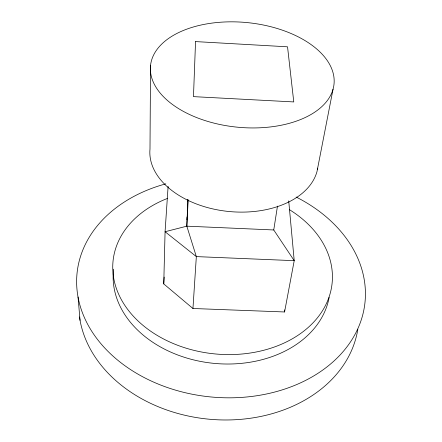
<?xml version="1.0" encoding="UTF-8"?>
<svg xmlns="http://www.w3.org/2000/svg" width="442" height="442" viewBox="0 0 442 442"><rect width="100%" height="100%" fill="white"/><g stroke="black" fill="none" stroke-linecap="round" stroke-linejoin="round"><path stroke-width="0.66" d="M150.54 65.499L149.993 149.07A84.455 54.421 5.7 0 0 224.216 210.956A84.455 54.421 5.7 0 0 317.008 171.496L333.03 89.273A92.212 52.521 5.7 0 0 209.403 23.465A92.212 52.521 5.7 0 0 184.375 111.925A92.212 52.521 5.7 0 0 333.03 89.273M288.72 200.872L294.217 260.67L284.571 311.969L192.955 308.499L163.75 283.913L165.076 231.73L168.115 186.358M186.922 219.685L187.032 216.939M187.281 210.757L187.474 205.944M187.635 201.823L187.717 199.762M192.955 308.499L196.336 256.603L186.822 226.171L187.889 199.425M277.477 206.121L273.747 229.967L294.217 260.67L196.336 256.603L165.076 231.73L186.822 226.171L188.165 199.988M163.75 283.913L164.186 277.09M186.822 226.171L273.747 229.967M78.03 297.018L80.046 320.345M284.41 309.903L284.571 311.969M357.838 329.191A140.396 109.318 5.7 0 1 217.878 419.806A140.396 109.318 5.7 0 1 79.499 316.931M296.118 197.022A144.711 109.688 5.7 0 1 325.953 367.689A144.711 109.688 5.7 0 1 102.074 345.036A144.711 109.688 5.7 0 1 165.816 183.839M329.141 297.411A108.749 82.129 5.7 0 1 209.11 362.81A108.749 82.129 5.7 0 1 113.605 269.217M289.433 209.663A110.091 82.19 5.7 0 1 300.372 333.666A110.091 82.19 5.7 0 1 135.606 318.577A110.091 82.19 5.7 0 1 167.314 198.475M317.748 168.159A84.455 54.421 5.7 0 1 317.494 169.501M195.546 41.587L193.474 96.632L293.775 101.931L287.538 46.808L195.546 41.587"/></g></svg>
